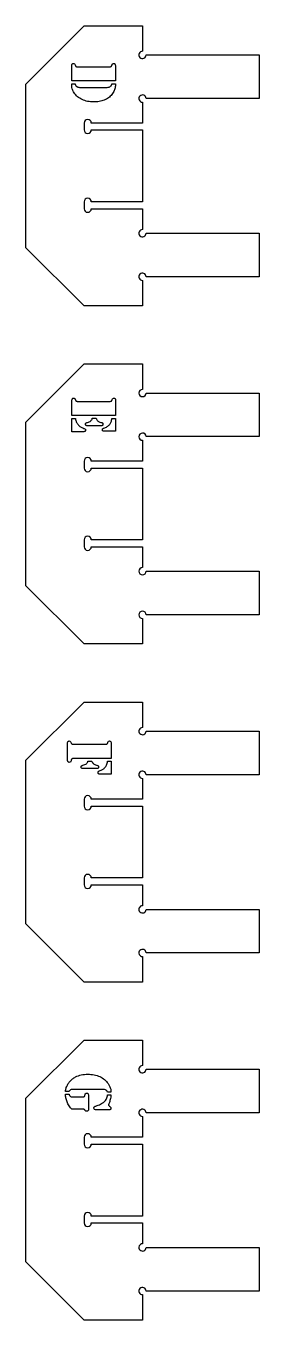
# Model space of a CAD drawing. Header units: inches. Extents: x -50 to -46, y -40.7 to -1.
# Drawn here: x -50 to -46, y -40.71 to -18.45 of the extents above; entities that cross this region are included whole.
import ezdxf

# ---------------------------------------------------------------- set-up
doc = ezdxf.new("R2010")
doc.units = ezdxf.units.IN
doc.layers.get('0').update_dxf_attribs({"linetype": 'CONTINUOUS'})

msp = doc.modelspace()

# ---------------------------------------------------------------- linework, layer by layer
for p, q in [((-49.215, -19.393), (-49.215, -19.134)), ((-48.465, -19.134), (-48.465, -19.393)), ((-49.115, -19.149), (-48.565, -19.149)), ((-48.465, -19.393), (-49.215, -19.393)), ((-49.215, -19.442), (-49.156, -19.442)), ((-49.058, -19.504), (-48.624, -19.504)), ((-48.526, -19.442), (-48.465, -19.442)), ((-49.211, -25.149), (-49.211, -24.89)), ((-49.111, -24.905), (-48.561, -24.905)), ((-48.461, -24.89), (-48.461, -25.149)), ((-48.461, -25.149), (-49.211, -25.149)), ((-49.211, -25.427), (-49.211, -25.198)), ((-49.211, -25.198), (-49.152, -25.198)), ((-48.725, -25.325), (-48.934, -25.325)), ((-48.861, -25.195), (-48.797, -25.195)), ((-48.525, -25.198), (-48.461, -25.198)), ((-48.461, -25.198), (-48.461, -25.419)), ((-49.017, -25.427), (-49.211, -25.427)), ((-48.461, -25.419), (-48.656, -25.419)), ((-49.286, -31.065), (-49.286, -30.787)), ((-49.186, -30.802), (-48.636, -30.802)), ((-48.536, -30.787), (-48.536, -31.046)), ((-48.536, -31.046), (-49.182, -31.046)), ((-48.936, -31.092), (-48.873, -31.092)), ((-48.601, -31.094), (-48.536, -31.094)), ((-48.536, -31.094), (-48.536, -31.316)), ((-48.8, -31.221), (-49.009, -31.221)), ((-48.536, -31.316), (-48.728, -31.316)), ((-49.258, -36.776), (-49.32, -36.776)), ((-49.32, -36.823), (-49.258, -36.823)), ((-48.679, -36.738), (-49.19, -36.738)), ((-49.19, -36.869), (-49.03, -36.869)), ((-48.925, -36.851), (-48.925, -37.07)), ((-48.541, -36.786), (-48.602, -36.786)), ((-48.601, -36.831), (-48.541, -36.831)), ((-49.026, -37.079), (-49.214, -37.079)), ((-48.578, -37.09), (-48.791, -37.09))]:
    msp.add_line(p, q)
for points in [[(-49.003, -20.235, 1), (-48.878, -20.235), (-48, -20.235), (-48, -21.472), (-48.878, -21.472, 1), (-49.003, -21.472), (-49.003, -21.59, 1), (-48.878, -21.59), (-48, -21.59), (-48, -21.949, 2.414215), (-47.938, -22.011), (-46, -22.011), (-46, -22.761), (-47.938, -22.761, 2.414215), (-48, -22.824), (-48, -23.261), (-49, -23.261), (-50, -22.261), (-50, -19.446), (-49, -18.446), (-48, -18.446), (-48, -18.883, 2.414215), (-47.938, -18.946), (-46, -18.946), (-46, -19.696), (-47.938, -19.696, 2.414215), (-48, -19.758), (-48, -20.117), (-48.878, -20.117, 1), (-49.003, -20.117)], [(-48.878, -25.933, 1), (-49.003, -25.933), (-49.003, -26.051, 1), (-48.878, -26.051), (-48, -26.051), (-48, -27.287), (-48.878, -27.287, 1), (-49.003, -27.287), (-49.003, -27.405, 1), (-48.878, -27.405), (-48, -27.405), (-48, -27.764, 2.414213), (-47.938, -27.826), (-46, -27.826), (-46, -28.576), (-47.938, -28.576, 2.414213), (-48, -28.639), (-48, -29.076), (-49, -29.076), (-50, -28.076), (-50, -25.261), (-49, -24.261), (-48, -24.261), (-48, -24.699, 2.414213), (-47.938, -24.761), (-46, -24.761), (-46, -25.511), (-47.938, -25.511, 2.414213), (-48, -25.574), (-48, -25.933)], [(-48.878, -31.748, 1), (-49.003, -31.748), (-49.003, -31.866, 1), (-48.878, -31.866), (-48, -31.866), (-48, -33.102), (-48.878, -33.102, 1), (-49.003, -33.102), (-49.003, -33.22, 1), (-48.878, -33.22), (-48, -33.22), (-48, -33.579, 2.414214), (-47.938, -33.642), (-46, -33.642), (-46, -34.392), (-47.938, -34.392, 2.414214), (-48, -34.454), (-48, -34.892), (-49, -34.892), (-50, -33.892), (-50, -31.076), (-49, -30.076), (-48, -30.076), (-48, -30.514, 2.414214), (-47.938, -30.576), (-46, -30.576), (-46, -31.326), (-47.938, -31.326, 2.414214), (-48, -31.389), (-48, -31.748)], [(-48.878, -37.563, 1), (-49.003, -37.563), (-49.003, -37.681, 1), (-48.878, -37.681), (-48, -37.681), (-48, -38.917), (-48.878, -38.917, 1), (-49.003, -38.917), (-49.003, -39.036, 1), (-48.878, -39.036), (-48, -39.036), (-48, -39.394, 2.414215), (-47.938, -39.457), (-46, -39.457), (-46, -40.207), (-47.938, -40.207, 2.414215), (-48, -40.269), (-48, -40.707), (-49, -40.707), (-50, -39.707), (-50, -36.892), (-49, -35.892), (-48, -35.892), (-48, -36.329, 2.414215), (-47.938, -36.392), (-46, -36.392), (-46, -37.142), (-47.938, -37.142, 2.414215), (-48, -37.204), (-48, -37.563)]]:
    msp.add_lwpolyline(points, format="xyb", close=True)
for points, knots in [([(-49.215, -19.134), (-49.215, -19.128), (-49.214, -19.117), (-49.21, -19.108), (-49.207, -19.104)], [0, 0, 0, 0, 0.04473357, 0.08060505, 0.08060505, 0.08060505, 0.08060505]), ([(-49.207, -19.104), (-49.205, -19.1), (-49.199, -19.094), (-49.191, -19.093), (-49.186, -19.093)], [0, 0, 0, 0, 0.03064087, 0.06225936, 0.06225936, 0.06225936, 0.06225936]), ([(-49.186, -19.093), (-49.179, -19.094), (-49.166, -19.096), (-49.16, -19.108), (-49.157, -19.115)], [0, 0, 0, 0, 0.04946034, 0.09977946, 0.09977946, 0.09977946, 0.09977946]), ([(-49.157, -19.115), (-49.155, -19.12), (-49.153, -19.127), (-49.15, -19.134), (-49.149, -19.136)], [0, 0, 0, 0, 0.0385066, 0.05694399, 0.05694399, 0.05694399, 0.05694399]), ([(-49.149, -19.136), (-49.149, -19.137), (-49.147, -19.14), (-49.144, -19.141), (-49.143, -19.142)], [0, 0, 0, 0, 0.0097349, 0.02289403, 0.02289403, 0.02289403, 0.02289403]), ([(-49.143, -19.142), (-49.139, -19.144), (-49.13, -19.149), (-49.121, -19.149), (-49.115, -19.149)], [0, 0, 0, 0, 0.03156544, 0.07398956, 0.07398956, 0.07398956, 0.07398956]), ([(-48.565, -19.149), (-48.559, -19.149), (-48.549, -19.149), (-48.541, -19.144), (-48.537, -19.142)], [0, 0, 0, 0, 0.04242424, 0.07398968, 0.07398968, 0.07398968, 0.07398968]), ([(-48.537, -19.142), (-48.535, -19.141), (-48.533, -19.14), (-48.531, -19.137), (-48.531, -19.136)], [0, 0, 0, 0, 0.01315913, 0.02289403, 0.02289403, 0.02289403, 0.02289403]), ([(-48.531, -19.136), (-48.53, -19.134), (-48.527, -19.127), (-48.525, -19.12), (-48.523, -19.115)], [0, 0, 0, 0, 0.01843736, 0.05694395, 0.05694395, 0.05694395, 0.05694395]), ([(-48.523, -19.115), (-48.52, -19.108), (-48.514, -19.096), (-48.5, -19.094), (-48.493, -19.093)], [0, 0, 0, 0, 0.05031923, 0.09977963, 0.09977963, 0.09977963, 0.09977963]), ([(-48.493, -19.093), (-48.489, -19.093), (-48.481, -19.094), (-48.475, -19.1), (-48.472, -19.104)], [0, 0, 0, 0, 0.03161837, 0.06225916, 0.06225916, 0.06225916, 0.06225916]), ([(-48.472, -19.104), (-48.47, -19.108), (-48.465, -19.117), (-48.465, -19.128), (-48.465, -19.134)], [0, 0, 0, 0, 0.03587154, 0.0806051, 0.0806051, 0.0806051, 0.0806051]), ([(-49.206, -19.526), (-49.209, -19.514), (-49.214, -19.486), (-49.215, -19.458), (-49.215, -19.442)], [0, 0, 0, 0, 0.0958521, 0.2158296, 0.2158296, 0.2158296, 0.2158296]), ([(-49.173, -19.596), (-49.18, -19.584), (-49.194, -19.562), (-49.202, -19.537), (-49.206, -19.526)], [0, 0, 0, 0, 0.1051405, 0.1959597, 0.1959597, 0.1959597, 0.1959597]), ([(-49.156, -19.442), (-49.154, -19.448), (-49.151, -19.459), (-49.146, -19.47), (-49.145, -19.474)], [0, 0, 0, 0, 0.05183288, 0.08640098, 0.08640098, 0.08640098, 0.08640098]), ([(-49.145, -19.474), (-49.143, -19.477), (-49.139, -19.483), (-49.132, -19.487), (-49.129, -19.49)], [0, 0, 0, 0, 0.02679574, 0.05622, 0.05622, 0.05622, 0.05622]), ([(-49.129, -19.49), (-49.125, -19.492), (-49.116, -19.497), (-49.107, -19.5), (-49.102, -19.501)], [0, 0, 0, 0, 0.03707645, 0.07515705, 0.07515705, 0.07515705, 0.07515705]), ([(-49.102, -19.501), (-49.096, -19.502), (-49.081, -19.504), (-49.066, -19.504), (-49.058, -19.504)], [0, 0, 0, 0, 0.047625, 0.1127235, 0.1127235, 0.1127235, 0.1127235]), ([(-48.624, -19.504), (-48.612, -19.504), (-48.59, -19.503), (-48.57, -19.496), (-48.56, -19.492)], [0, 0, 0, 0, 0.0917054, 0.1655315, 0.1655315, 0.1655315, 0.1655315]), ([(-48.56, -19.492), (-48.556, -19.49), (-48.547, -19.486), (-48.541, -19.478), (-48.538, -19.475)], [0, 0, 0, 0, 0.03943199, 0.07323942, 0.07323942, 0.07323942, 0.07323942]), ([(-48.538, -19.475), (-48.536, -19.47), (-48.53, -19.46), (-48.527, -19.448), (-48.526, -19.442)], [0, 0, 0, 0, 0.03807341, 0.08954552, 0.08954552, 0.08954552, 0.08954552]), ([(-48.467, -19.491), (-48.472, -19.515), (-48.482, -19.564), (-48.511, -19.605), (-48.526, -19.626)], [0, 0, 0, 0, 0.1807887, 0.3787334, 0.3787334, 0.3787334, 0.3787334]), ([(-48.465, -19.442), (-48.465, -19.451), (-48.465, -19.467), (-48.466, -19.484), (-48.467, -19.491)], [0, 0, 0, 0, 0.068399, 0.1257717, 0.1257717, 0.1257717, 0.1257717]), ([(-49.036, -19.714), (-49.063, -19.699), (-49.117, -19.669), (-49.155, -19.62), (-49.173, -19.596)], [0, 0, 0, 0, 0.235126, 0.4642393, 0.4642393, 0.4642393, 0.4642393]), ([(-48.837, -19.755), (-48.873, -19.753), (-48.941, -19.751), (-49.005, -19.726), (-49.036, -19.714)], [0, 0, 0, 0, 0.2700988, 0.5198364, 0.5198364, 0.5198364, 0.5198364]), ([(-48.657, -19.722), (-48.685, -19.732), (-48.743, -19.751), (-48.805, -19.754), (-48.837, -19.755)], [0, 0, 0, 0, 0.2263035, 0.4672285, 0.4672285, 0.4672285, 0.4672285]), ([(-48.526, -19.626), (-48.545, -19.647), (-48.581, -19.688), (-48.631, -19.711), (-48.657, -19.722)], [0, 0, 0, 0, 0.204779, 0.4150949, 0.4150949, 0.4150949, 0.4150949]), ([(-49.211, -24.89), (-49.211, -24.884), (-49.211, -24.873), (-49.206, -24.864), (-49.204, -24.859)], [0, 0, 0, 0, 0.04473357, 0.08060505, 0.08060505, 0.08060505, 0.08060505]), ([(-49.204, -24.859), (-49.201, -24.856), (-49.195, -24.85), (-49.187, -24.849), (-49.182, -24.849)], [0, 0, 0, 0, 0.03064087, 0.06225936, 0.06225936, 0.06225936, 0.06225936]), ([(-49.182, -24.849), (-49.176, -24.85), (-49.162, -24.852), (-49.156, -24.864), (-49.153, -24.871)], [0, 0, 0, 0, 0.04946034, 0.09977946, 0.09977946, 0.09977946, 0.09977946]), ([(-49.153, -24.871), (-49.151, -24.875), (-49.149, -24.883), (-49.146, -24.89), (-49.145, -24.892)], [0, 0, 0, 0, 0.0385066, 0.05694399, 0.05694399, 0.05694399, 0.05694399]), ([(-49.145, -24.892), (-49.145, -24.893), (-49.143, -24.895), (-49.141, -24.897), (-49.139, -24.898)], [0, 0, 0, 0, 0.0097349, 0.02289403, 0.02289403, 0.02289403, 0.02289403]), ([(-49.139, -24.898), (-49.135, -24.9), (-49.127, -24.905), (-49.117, -24.905), (-49.111, -24.905)], [0, 0, 0, 0, 0.03156544, 0.07398956, 0.07398956, 0.07398956, 0.07398956]), ([(-48.561, -24.905), (-48.555, -24.905), (-48.545, -24.905), (-48.537, -24.9), (-48.533, -24.898)], [0, 0, 0, 0, 0.04242424, 0.07398968, 0.07398968, 0.07398968, 0.07398968]), ([(-48.533, -24.898), (-48.532, -24.897), (-48.529, -24.895), (-48.527, -24.893), (-48.527, -24.892)], [0, 0, 0, 0, 0.01315913, 0.02289403, 0.02289403, 0.02289403, 0.02289403]), ([(-48.527, -24.892), (-48.526, -24.89), (-48.523, -24.883), (-48.521, -24.875), (-48.519, -24.871)], [0, 0, 0, 0, 0.01843736, 0.05694395, 0.05694395, 0.05694395, 0.05694395]), ([(-48.519, -24.871), (-48.516, -24.864), (-48.51, -24.852), (-48.496, -24.85), (-48.49, -24.849)], [0, 0, 0, 0, 0.05031923, 0.09977963, 0.09977963, 0.09977963, 0.09977963]), ([(-48.49, -24.849), (-48.485, -24.849), (-48.477, -24.85), (-48.471, -24.856), (-48.468, -24.859)], [0, 0, 0, 0, 0.03161837, 0.06225916, 0.06225916, 0.06225916, 0.06225916]), ([(-48.468, -24.859), (-48.466, -24.864), (-48.461, -24.873), (-48.461, -24.884), (-48.461, -24.89)], [0, 0, 0, 0, 0.03587154, 0.0806051, 0.0806051, 0.0806051, 0.0806051]), ([(-49.152, -25.198), (-49.15, -25.209), (-49.146, -25.229), (-49.139, -25.248), (-49.136, -25.257)], [0, 0, 0, 0, 0.0845395, 0.1553176, 0.1553176, 0.1553176, 0.1553176]), ([(-49.136, -25.257), (-49.132, -25.265), (-49.124, -25.282), (-49.112, -25.297), (-49.106, -25.304)], [0, 0, 0, 0, 0.0674303, 0.1423046, 0.1423046, 0.1423046, 0.1423046]), ([(-49.106, -25.304), (-49.099, -25.312), (-49.087, -25.326), (-49.071, -25.337), (-49.064, -25.342)], [0, 0, 0, 0, 0.0752531, 0.1436773, 0.1436773, 0.1436773, 0.1436773]), ([(-49.064, -25.342), (-49.056, -25.347), (-49.037, -25.357), (-49.018, -25.364), (-49.007, -25.369)], [0, 0, 0, 0, 0.0728298, 0.1610406, 0.1610406, 0.1610406, 0.1610406]), ([(-49.007, -25.369), (-49.002, -25.37), (-48.993, -25.373), (-48.986, -25.379), (-48.983, -25.381)], [0, 0, 0, 0, 0.04066037, 0.06907232, 0.06907232, 0.06907232, 0.06907232]), ([(-48.98, -25.298), (-48.979, -25.294), (-48.979, -25.286), (-48.974, -25.281), (-48.972, -25.278)], [0, 0, 0, 0, 0.02902387, 0.05515177, 0.05515177, 0.05515177, 0.05515177]), ([(-48.97, -25.319), (-48.973, -25.316), (-48.979, -25.311), (-48.979, -25.302), (-48.98, -25.298)], [0, 0, 0, 0, 0.02803454, 0.06159847, 0.06159847, 0.06159847, 0.06159847]), ([(-48.972, -25.278), (-48.969, -25.275), (-48.961, -25.27), (-48.952, -25.268), (-48.946, -25.266)], [0, 0, 0, 0, 0.03088128, 0.07236679, 0.07236679, 0.07236679, 0.07236679]), ([(-48.934, -25.325), (-48.941, -25.325), (-48.954, -25.325), (-48.965, -25.32), (-48.97, -25.319)], [0, 0, 0, 0, 0.05559619, 0.09250914, 0.09250914, 0.09250914, 0.09250914]), ([(-48.946, -25.266), (-48.935, -25.263), (-48.914, -25.258), (-48.896, -25.245), (-48.888, -25.24)], [0, 0, 0, 0, 0.0898665, 0.1637415, 0.1637415, 0.1637415, 0.1637415]), ([(-48.888, -25.24), (-48.882, -25.233), (-48.869, -25.221), (-48.864, -25.204), (-48.861, -25.195)], [0, 0, 0, 0, 0.0662078, 0.1344635, 0.1344635, 0.1344635, 0.1344635]), ([(-48.797, -25.195), (-48.792, -25.204), (-48.784, -25.222), (-48.77, -25.236), (-48.764, -25.242)], [0, 0, 0, 0, 0.0814466, 0.1479147, 0.1479147, 0.1479147, 0.1479147]), ([(-48.764, -25.242), (-48.757, -25.247), (-48.742, -25.257), (-48.725, -25.262), (-48.715, -25.265)], [0, 0, 0, 0, 0.063501, 0.1364313, 0.1364313, 0.1364313, 0.1364313]), ([(-48.692, -25.321), (-48.696, -25.322), (-48.707, -25.325), (-48.718, -25.325), (-48.725, -25.325)], [0, 0, 0, 0, 0.03054831, 0.08328896, 0.08328896, 0.08328896, 0.08328896]), ([(-48.715, -25.265), (-48.709, -25.266), (-48.699, -25.268), (-48.69, -25.274), (-48.687, -25.276)], [0, 0, 0, 0, 0.04665531, 0.07948036, 0.07948036, 0.07948036, 0.07948036]), ([(-48.679, -25.297), (-48.679, -25.302), (-48.68, -25.312), (-48.688, -25.318), (-48.692, -25.321)], [0, 0, 0, 0, 0.03867772, 0.07399949, 0.07399949, 0.07399949, 0.07399949]), ([(-48.688, -25.392), (-48.688, -25.388), (-48.688, -25.382), (-48.684, -25.376), (-48.683, -25.374)], [0, 0, 0, 0, 0.02670183, 0.04714458, 0.04714458, 0.04714458, 0.04714458]), ([(-48.687, -25.276), (-48.684, -25.279), (-48.679, -25.285), (-48.679, -25.292), (-48.679, -25.297)], [0, 0, 0, 0, 0.02671147, 0.05679653, 0.05679653, 0.05679653, 0.05679653]), ([(-48.683, -25.374), (-48.681, -25.372), (-48.674, -25.367), (-48.667, -25.365), (-48.663, -25.364)], [0, 0, 0, 0, 0.02352425, 0.05844579, 0.05844579, 0.05844579, 0.05844579]), ([(-48.663, -25.364), (-48.643, -25.356), (-48.606, -25.343), (-48.578, -25.315), (-48.565, -25.302)], [0, 0, 0, 0, 0.1569812, 0.2948846, 0.2948846, 0.2948846, 0.2948846]), ([(-48.565, -25.302), (-48.555, -25.287), (-48.534, -25.256), (-48.528, -25.218), (-48.525, -25.198)], [0, 0, 0, 0, 0.1359959, 0.287922, 0.287922, 0.287922, 0.287922]), ([(-48.985, -25.421), (-48.99, -25.422), (-49, -25.427), (-49.011, -25.427), (-49.017, -25.427)], [0, 0, 0, 0, 0.03360914, 0.08243194, 0.08243194, 0.08243194, 0.08243194]), ([(-48.976, -25.399), (-48.977, -25.404), (-48.977, -25.412), (-48.983, -25.418), (-48.985, -25.421)], [0, 0, 0, 0, 0.03364193, 0.06105059, 0.06105059, 0.06105059, 0.06105059]), ([(-48.983, -25.381), (-48.981, -25.384), (-48.977, -25.389), (-48.977, -25.396), (-48.976, -25.399)], [0, 0, 0, 0, 0.02324655, 0.04972, 0.04972, 0.04972, 0.04972]), ([(-48.68, -25.412), (-48.683, -25.41), (-48.687, -25.404), (-48.688, -25.396), (-48.688, -25.392)], [0, 0, 0, 0, 0.02612806, 0.05790664, 0.05790664, 0.05790664, 0.05790664]), ([(-48.656, -25.419), (-48.661, -25.419), (-48.669, -25.419), (-48.677, -25.414), (-48.68, -25.412)], [0, 0, 0, 0, 0.03756645, 0.06596501, 0.06596501, 0.06596501, 0.06596501]), ([(-49.286, -30.787), (-49.286, -30.781), (-49.286, -30.77), (-49.281, -30.761), (-49.279, -30.757)], [0, 0, 0, 0, 0.04473357, 0.08060505, 0.08060505, 0.08060505, 0.08060505]), ([(-49.279, -30.757), (-49.276, -30.754), (-49.27, -30.747), (-49.262, -30.746), (-49.258, -30.746)], [0, 0, 0, 0, 0.03064087, 0.06225936, 0.06225936, 0.06225936, 0.06225936]), ([(-49.258, -30.746), (-49.251, -30.747), (-49.237, -30.749), (-49.231, -30.762), (-49.228, -30.768)], [0, 0, 0, 0, 0.04946034, 0.09977946, 0.09977946, 0.09977946, 0.09977946]), ([(-49.228, -30.768), (-49.226, -30.773), (-49.224, -30.78), (-49.221, -30.787), (-49.221, -30.789)], [0, 0, 0, 0, 0.0385066, 0.05694399, 0.05694399, 0.05694399, 0.05694399]), ([(-49.221, -30.789), (-49.22, -30.79), (-49.218, -30.793), (-49.216, -30.794), (-49.214, -30.795)], [0, 0, 0, 0, 0.0097349, 0.02289403, 0.02289403, 0.02289403, 0.02289403]), ([(-49.214, -30.795), (-49.211, -30.797), (-49.202, -30.802), (-49.192, -30.802), (-49.186, -30.802)], [0, 0, 0, 0, 0.03156544, 0.07398956, 0.07398956, 0.07398956, 0.07398956]), ([(-48.636, -30.802), (-48.631, -30.802), (-48.621, -30.802), (-48.612, -30.797), (-48.608, -30.795)], [0, 0, 0, 0, 0.04242424, 0.07398968, 0.07398968, 0.07398968, 0.07398968]), ([(-48.608, -30.795), (-48.607, -30.794), (-48.604, -30.793), (-48.603, -30.79), (-48.602, -30.789)], [0, 0, 0, 0, 0.01315913, 0.02289403, 0.02289403, 0.02289403, 0.02289403]), ([(-48.602, -30.789), (-48.601, -30.787), (-48.598, -30.78), (-48.596, -30.773), (-48.595, -30.768)], [0, 0, 0, 0, 0.01843736, 0.05694395, 0.05694395, 0.05694395, 0.05694395]), ([(-48.595, -30.768), (-48.592, -30.762), (-48.586, -30.749), (-48.572, -30.747), (-48.565, -30.746)], [0, 0, 0, 0, 0.05031923, 0.09977963, 0.09977963, 0.09977963, 0.09977963]), ([(-48.565, -30.746), (-48.561, -30.746), (-48.552, -30.747), (-48.546, -30.754), (-48.544, -30.757)], [0, 0, 0, 0, 0.03161837, 0.06225916, 0.06225916, 0.06225916, 0.06225916]), ([(-48.544, -30.757), (-48.542, -30.761), (-48.537, -30.77), (-48.536, -30.781), (-48.536, -30.787)], [0, 0, 0, 0, 0.03587154, 0.0806051, 0.0806051, 0.0806051, 0.0806051]), ([(-49.28, -31.1), (-49.282, -31.095), (-49.286, -31.084), (-49.286, -31.072), (-49.286, -31.065)], [0, 0, 0, 0, 0.0374106, 0.09026077, 0.09026077, 0.09026077, 0.09026077]), ([(-49.257, -31.114), (-49.261, -31.113), (-49.271, -31.112), (-49.277, -31.104), (-49.28, -31.1)], [0, 0, 0, 0, 0.03402827, 0.07154116, 0.07154116, 0.07154116, 0.07154116]), ([(-49.226, -31.088), (-49.229, -31.095), (-49.234, -31.11), (-49.249, -31.113), (-49.257, -31.114)], [0, 0, 0, 0, 0.0569735, 0.1096021, 0.1096021, 0.1096021, 0.1096021]), ([(-49.22, -31.062), (-49.22, -31.065), (-49.223, -31.074), (-49.225, -31.082), (-49.226, -31.088)], [0, 0, 0, 0, 0.02180634, 0.06653136, 0.06653136, 0.06653136, 0.06653136]), ([(-49.213, -31.054), (-49.214, -31.056), (-49.217, -31.058), (-49.219, -31.061), (-49.22, -31.062)], [0, 0, 0, 0, 0.01567039, 0.02748811, 0.02748811, 0.02748811, 0.02748811]), ([(-49.182, -31.046), (-49.188, -31.046), (-49.199, -31.046), (-49.209, -31.052), (-49.213, -31.054)], [0, 0, 0, 0, 0.0470447, 0.08215226, 0.08215226, 0.08215226, 0.08215226]), ([(-49.047, -31.175), (-49.044, -31.172), (-49.036, -31.167), (-49.027, -31.164), (-49.021, -31.163)], [0, 0, 0, 0, 0.03088122, 0.07236673, 0.07236673, 0.07236673, 0.07236673]), ([(-49.021, -31.163), (-49.01, -31.16), (-48.989, -31.154), (-48.971, -31.142), (-48.963, -31.136)], [0, 0, 0, 0, 0.0901496, 0.1639329, 0.1639329, 0.1639329, 0.1639329]), ([(-48.963, -31.136), (-48.957, -31.13), (-48.944, -31.117), (-48.939, -31.1), (-48.936, -31.092)], [0, 0, 0, 0, 0.0658102, 0.1339041, 0.1339041, 0.1339041, 0.1339041]), ([(-48.873, -31.092), (-48.868, -31.101), (-48.859, -31.119), (-48.845, -31.133), (-48.839, -31.139)], [0, 0, 0, 0, 0.0821161, 0.1481058, 0.1481058, 0.1481058, 0.1481058]), ([(-48.839, -31.139), (-48.832, -31.144), (-48.818, -31.154), (-48.8, -31.159), (-48.791, -31.161)], [0, 0, 0, 0, 0.0630754, 0.1367774, 0.1367774, 0.1367774, 0.1367774]), ([(-48.791, -31.161), (-48.785, -31.163), (-48.774, -31.165), (-48.765, -31.171), (-48.762, -31.173)], [0, 0, 0, 0, 0.04665534, 0.07948034, 0.07948034, 0.07948034, 0.07948034]), ([(-48.65, -31.209), (-48.643, -31.201), (-48.63, -31.186), (-48.621, -31.168), (-48.616, -31.159)], [0, 0, 0, 0, 0.0775981, 0.1523909, 0.1523909, 0.1523909, 0.1523909]), ([(-48.616, -31.159), (-48.613, -31.149), (-48.605, -31.128), (-48.602, -31.106), (-48.601, -31.094)], [0, 0, 0, 0, 0.0793296, 0.1700177, 0.1700177, 0.1700177, 0.1700177]), ([(-49.055, -31.194), (-49.055, -31.19), (-49.054, -31.183), (-49.05, -31.177), (-49.047, -31.175)], [0, 0, 0, 0, 0.02902387, 0.05515187, 0.05515187, 0.05515187, 0.05515187]), ([(-49.045, -31.215), (-49.048, -31.213), (-49.054, -31.207), (-49.055, -31.199), (-49.055, -31.194)], [0, 0, 0, 0, 0.02803454, 0.06159847, 0.06159847, 0.06159847, 0.06159847]), ([(-49.009, -31.221), (-49.017, -31.221), (-49.029, -31.221), (-49.04, -31.217), (-49.045, -31.215)], [0, 0, 0, 0, 0.05559619, 0.09250914, 0.09250914, 0.09250914, 0.09250914]), ([(-48.768, -31.217), (-48.771, -31.219), (-48.782, -31.222), (-48.793, -31.221), (-48.8, -31.221)], [0, 0, 0, 0, 0.03054834, 0.08328899, 0.08328899, 0.08328899, 0.08328899]), ([(-48.754, -31.193), (-48.754, -31.199), (-48.755, -31.209), (-48.764, -31.215), (-48.768, -31.217)], [0, 0, 0, 0, 0.03867772, 0.07399949, 0.07399949, 0.07399949, 0.07399949]), ([(-48.763, -31.288), (-48.763, -31.284), (-48.763, -31.278), (-48.759, -31.273), (-48.757, -31.27)], [0, 0, 0, 0, 0.0252139, 0.04717674, 0.04717674, 0.04717674, 0.04717674]), ([(-48.755, -31.309), (-48.757, -31.306), (-48.763, -31.3), (-48.763, -31.292), (-48.763, -31.288)], [0, 0, 0, 0, 0.02701226, 0.05987942, 0.05987942, 0.05987942, 0.05987942]), ([(-48.762, -31.173), (-48.76, -31.176), (-48.755, -31.181), (-48.754, -31.189), (-48.754, -31.193)], [0, 0, 0, 0, 0.02671147, 0.05679641, 0.05679641, 0.05679641, 0.05679641]), ([(-48.757, -31.27), (-48.755, -31.268), (-48.749, -31.263), (-48.742, -31.261), (-48.738, -31.26)], [0, 0, 0, 0, 0.02466736, 0.05696746, 0.05696746, 0.05696746, 0.05696746]), ([(-48.728, -31.316), (-48.734, -31.316), (-48.743, -31.316), (-48.751, -31.311), (-48.755, -31.309)], [0, 0, 0, 0, 0.04103569, 0.07132579, 0.07132579, 0.07132579, 0.07132579]), ([(-48.738, -31.26), (-48.729, -31.257), (-48.712, -31.251), (-48.696, -31.242), (-48.688, -31.238)], [0, 0, 0, 0, 0.0698718, 0.1371228, 0.1371228, 0.1371228, 0.1371228]), ([(-48.688, -31.238), (-48.681, -31.234), (-48.668, -31.225), (-48.656, -31.214), (-48.65, -31.209)], [0, 0, 0, 0, 0.063867, 0.1236708, 0.1236708, 0.1236708, 0.1236708]), ([(-49.149, -36.524), (-49.117, -36.51), (-49.05, -36.482), (-48.978, -36.479), (-48.94, -36.477)], [0, 0, 0, 0, 0.2609151, 0.548894, 0.548894, 0.548894, 0.548894]), ([(-48.94, -36.477), (-48.902, -36.479), (-48.831, -36.481), (-48.764, -36.507), (-48.732, -36.519)], [0, 0, 0, 0, 0.281767, 0.5412818, 0.5412818, 0.5412818, 0.5412818]), ([(-49.318, -36.744), (-49.316, -36.738), (-49.313, -36.725), (-49.309, -36.712), (-49.307, -36.705)], [0, 0, 0, 0, 0.0443424, 0.1023296, 0.1023296, 0.1023296, 0.1023296]), ([(-49.307, -36.705), (-49.299, -36.686), (-49.284, -36.649), (-49.259, -36.617), (-49.246, -36.601)], [0, 0, 0, 0, 0.1533276, 0.3078574, 0.3078574, 0.3078574, 0.3078574]), ([(-49.246, -36.601), (-49.232, -36.586), (-49.203, -36.556), (-49.167, -36.534), (-49.149, -36.524)], [0, 0, 0, 0, 0.1567048, 0.3162823, 0.3162823, 0.3162823, 0.3162823]), ([(-48.732, -36.519), (-48.704, -36.534), (-48.648, -36.564), (-48.609, -36.614), (-48.59, -36.639)], [0, 0, 0, 0, 0.242686, 0.477207, 0.477207, 0.477207, 0.477207]), ([(-48.59, -36.639), (-48.58, -36.654), (-48.562, -36.684), (-48.551, -36.718), (-48.546, -36.735)], [0, 0, 0, 0, 0.1357225, 0.2702306, 0.2702306, 0.2702306, 0.2702306]), ([(-49.32, -36.776), (-49.32, -36.77), (-49.32, -36.76), (-49.318, -36.749), (-49.318, -36.744)], [0, 0, 0, 0, 0.04277593, 0.08202885, 0.08202885, 0.08202885, 0.08202885]), ([(-49.313, -36.886), (-49.315, -36.875), (-49.319, -36.854), (-49.32, -36.833), (-49.32, -36.823)], [0, 0, 0, 0, 0.0870739, 0.1623988, 0.1623988, 0.1623988, 0.1623988]), ([(-49.295, -36.952), (-49.298, -36.941), (-49.306, -36.92), (-49.311, -36.898), (-49.313, -36.886)], [0, 0, 0, 0, 0.0836869, 0.1735587, 0.1735587, 0.1735587, 0.1735587]), ([(-49.259, -37.021), (-49.266, -37.009), (-49.279, -36.987), (-49.29, -36.963), (-49.295, -36.952)], [0, 0, 0, 0, 0.1040137, 0.1977472, 0.1977472, 0.1977472, 0.1977472]), ([(-49.236, -36.746), (-49.24, -36.749), (-49.25, -36.757), (-49.255, -36.769), (-49.258, -36.776)], [0, 0, 0, 0, 0.04198708, 0.0970936, 0.0970936, 0.0970936, 0.0970936]), ([(-49.258, -36.823), (-49.257, -36.827), (-49.255, -36.836), (-49.251, -36.843), (-49.249, -36.847)], [0, 0, 0, 0, 0.0370283, 0.06542735, 0.06542735, 0.06542735, 0.06542735]), ([(-49.249, -36.847), (-49.247, -36.849), (-49.243, -36.855), (-49.237, -36.858), (-49.234, -36.86)], [0, 0, 0, 0, 0.02507787, 0.05227471, 0.05227471, 0.05227471, 0.05227471]), ([(-49.19, -36.738), (-49.199, -36.738), (-49.215, -36.738), (-49.229, -36.743), (-49.236, -36.746)], [0, 0, 0, 0, 0.0668453, 0.1184851, 0.1184851, 0.1184851, 0.1184851]), ([(-49.234, -36.86), (-49.227, -36.863), (-49.213, -36.869), (-49.198, -36.869), (-49.19, -36.869)], [0, 0, 0, 0, 0.0523144, 0.1136594, 0.1136594, 0.1136594, 0.1136594]), ([(-49.03, -36.869), (-49.023, -36.869), (-49.012, -36.869), (-49.003, -36.864), (-48.999, -36.861)], [0, 0, 0, 0, 0.0470447, 0.08215226, 0.08215226, 0.08215226, 0.08215226]), ([(-48.999, -36.861), (-48.997, -36.86), (-48.995, -36.858), (-48.993, -36.855), (-48.992, -36.853)], [0, 0, 0, 0, 0.01496711, 0.0264875, 0.0264875, 0.0264875, 0.0264875]), ([(-48.992, -36.853), (-48.991, -36.851), (-48.989, -36.842), (-48.987, -36.834), (-48.986, -36.828)], [0, 0, 0, 0, 0.02171124, 0.06618243, 0.06618243, 0.06618243, 0.06618243]), ([(-48.986, -36.828), (-48.983, -36.821), (-48.978, -36.806), (-48.962, -36.803), (-48.955, -36.802)], [0, 0, 0, 0, 0.0574745, 0.110434, 0.110434, 0.110434, 0.110434]), ([(-48.955, -36.802), (-48.951, -36.802), (-48.942, -36.803), (-48.936, -36.811), (-48.933, -36.814)], [0, 0, 0, 0, 0.0330449, 0.06647437, 0.06647437, 0.06647437, 0.06647437]), ([(-48.933, -36.814), (-48.931, -36.819), (-48.926, -36.831), (-48.926, -36.844), (-48.925, -36.851)], [0, 0, 0, 0, 0.04157085, 0.09569695, 0.09569695, 0.09569695, 0.09569695]), ([(-48.721, -36.992), (-48.708, -36.986), (-48.686, -36.974), (-48.665, -36.958), (-48.656, -36.951)], [0, 0, 0, 0, 0.1072161, 0.1948044, 0.1948044, 0.1948044, 0.1948044]), ([(-48.602, -36.786), (-48.609, -36.772), (-48.624, -36.741), (-48.659, -36.739), (-48.679, -36.738)], [0, 0, 0, 0, 0.1118771, 0.2472885, 0.2472885, 0.2472885, 0.2472885]), ([(-48.656, -36.951), (-48.648, -36.944), (-48.631, -36.929), (-48.621, -36.91), (-48.616, -36.901)], [0, 0, 0, 0, 0.0857319, 0.1654131, 0.1654131, 0.1654131, 0.1654131]), ([(-48.616, -36.901), (-48.612, -36.89), (-48.603, -36.868), (-48.602, -36.844), (-48.601, -36.831)], [0, 0, 0, 0, 0.0840202, 0.1821484, 0.1821484, 0.1821484, 0.1821484]), ([(-48.541, -36.831), (-48.544, -36.858), (-48.55, -36.909), (-48.567, -36.956), (-48.574, -36.978)], [0, 0, 0, 0, 0.2096126, 0.3844061, 0.3844061, 0.3844061, 0.3844061]), ([(-48.546, -36.735), (-48.545, -36.743), (-48.541, -36.76), (-48.541, -36.777), (-48.541, -36.786)], [0, 0, 0, 0, 0.0602297, 0.1294002, 0.1294002, 0.1294002, 0.1294002]), ([(-49.214, -37.079), (-49.221, -37.071), (-49.238, -37.053), (-49.251, -37.032), (-49.259, -37.021)], [0, 0, 0, 0, 0.0860765, 0.1874505, 0.1874505, 0.1874505, 0.1874505]), ([(-49.002, -37.082), (-49.005, -37.081), (-49.013, -37.079), (-49.022, -37.079), (-49.026, -37.079)], [0, 0, 0, 0, 0.02429564, 0.06201735, 0.06201735, 0.06201735, 0.06201735]), ([(-48.988, -37.096), (-48.99, -37.093), (-48.994, -37.087), (-49, -37.084), (-49.002, -37.082)], [0, 0, 0, 0, 0.02948364, 0.05077808, 0.05077808, 0.05077808, 0.05077808]), ([(-48.973, -37.111), (-48.976, -37.109), (-48.982, -37.105), (-48.986, -37.099), (-48.988, -37.096)], [0, 0, 0, 0, 0.02329694, 0.05356601, 0.05356601, 0.05356601, 0.05356601]), ([(-48.956, -37.115), (-48.959, -37.115), (-48.965, -37.115), (-48.971, -37.112), (-48.973, -37.111)], [0, 0, 0, 0, 0.02438938, 0.04560788, 0.04560788, 0.04560788, 0.04560788]), ([(-48.932, -37.105), (-48.935, -37.108), (-48.942, -37.114), (-48.951, -37.115), (-48.956, -37.115)], [0, 0, 0, 0, 0.03075979, 0.06813039, 0.06813039, 0.06813039, 0.06813039]), ([(-48.925, -37.07), (-48.925, -37.077), (-48.925, -37.089), (-48.93, -37.1), (-48.932, -37.105)], [0, 0, 0, 0, 0.05373372, 0.09115964, 0.09115964, 0.09115964, 0.09115964]), ([(-48.833, -37.059), (-48.833, -37.054), (-48.833, -37.046), (-48.827, -37.039), (-48.825, -37.036)], [0, 0, 0, 0, 0.03441801, 0.06301361, 0.06301361, 0.06301361, 0.06301361]), ([(-48.791, -37.09), (-48.803, -37.089), (-48.825, -37.088), (-48.831, -37.068), (-48.833, -37.059)], [0, 0, 0, 0, 0.0819137, 0.146248, 0.146248, 0.146248, 0.146248]), ([(-48.825, -37.036), (-48.821, -37.034), (-48.811, -37.027), (-48.799, -37.024), (-48.792, -37.022)], [0, 0, 0, 0, 0.03605227, 0.09017048, 0.09017048, 0.09017048, 0.09017048]), ([(-48.792, -37.022), (-48.781, -37.019), (-48.756, -37.011), (-48.733, -36.999), (-48.721, -36.992)], [0, 0, 0, 0, 0.0895407, 0.1973869, 0.1973869, 0.1973869, 0.1973869]), ([(-48.574, -36.978), (-48.577, -36.983), (-48.58, -36.992), (-48.581, -37.001), (-48.582, -37.005)], [0, 0, 0, 0, 0.04108149, 0.07010547, 0.07010547, 0.07010547, 0.07010547]), ([(-48.582, -37.005), (-48.582, -37.007), (-48.582, -37.012), (-48.579, -37.016), (-48.578, -37.018)], [0, 0, 0, 0, 0.01988585, 0.03635632, 0.03635632, 0.03635632, 0.03635632]), ([(-48.578, -37.018), (-48.575, -37.02), (-48.568, -37.027), (-48.56, -37.033), (-48.555, -37.037)], [0, 0, 0, 0, 0.02693217, 0.07644477, 0.07644477, 0.07644477, 0.07644477]), ([(-48.549, -37.083), (-48.553, -37.085), (-48.562, -37.09), (-48.572, -37.09), (-48.578, -37.09)], [0, 0, 0, 0, 0.03119976, 0.07447543, 0.07447543, 0.07447543, 0.07447543]), ([(-48.555, -37.037), (-48.551, -37.04), (-48.543, -37.047), (-48.541, -37.057), (-48.541, -37.062)], [0, 0, 0, 0, 0.03851527, 0.07414083, 0.07414083, 0.07414083, 0.07414083]), ([(-48.541, -37.062), (-48.541, -37.066), (-48.541, -37.075), (-48.547, -37.081), (-48.549, -37.083)], [0, 0, 0, 0, 0.03375597, 0.06093573, 0.06093573, 0.06093573, 0.06093573])]:
    msp.add_open_spline(points, degree=3, knots=knots)

doc.saveas('drawing.dxf')
